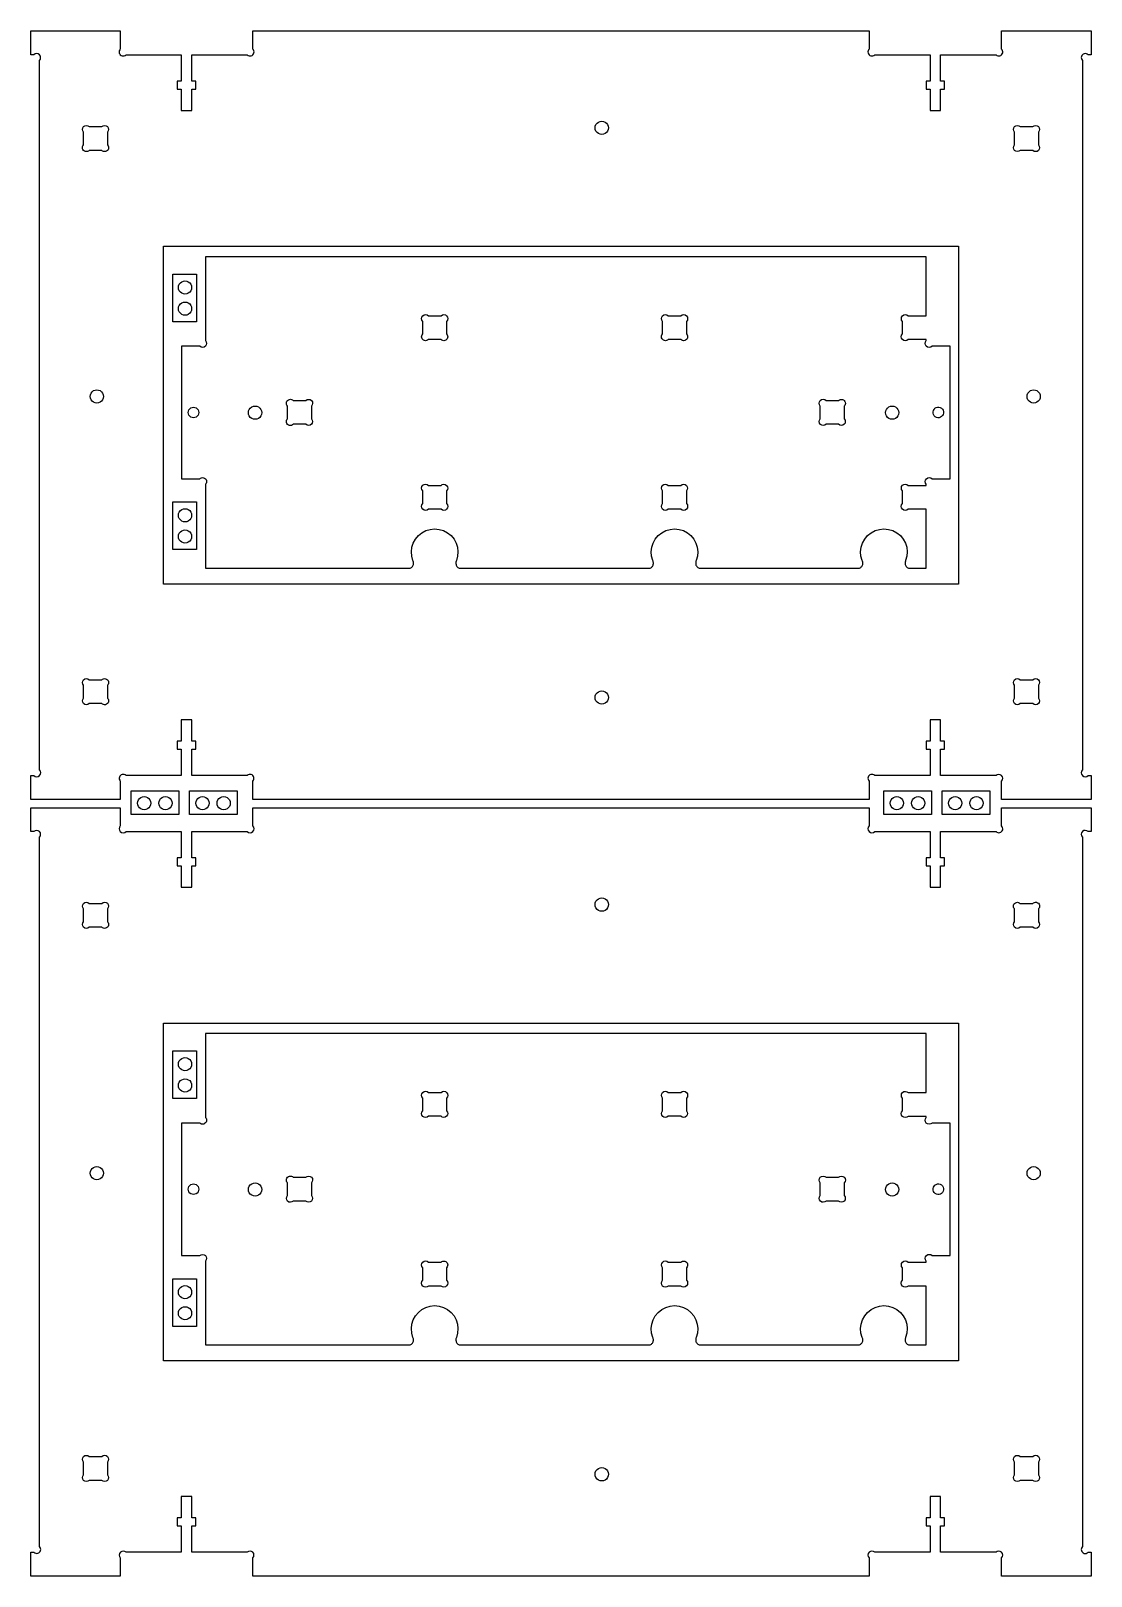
# Model space of a CAD drawing. Extents: x 5 to 2395, y 3 to 1197.
# Drawn here: x 5 to 805, y 18 to 1184 of the extents above; entities that cross this region are included whole.
import ezdxf

# ---------------------------------------------------------------- set-up
doc = ezdxf.new("R2010")
doc.units = 0
doc.layers.add('RACK_CUTOUT_18MM_OSB', color=18, linetype='CONTINUOUS')
doc.layers.add('RACK_HOLDDOWN_18MM_OSB', color=18, linetype='CONTINUOUS')

msp = doc.modelspace()

# ---------------------------------------------------------------- linework, layer by layer
at = {"layer": 'RACK_CUTOUT_18MM_OSB'}
for points in [[(4.6, 603.8), (4.6, 621.8), (6.9, 621.8, 1), (11.1, 626.1), (11.1, 1161.6, 1), (6.9, 1165.8), (4.6, 1165.8), (4.6, 1183.8), (72.1, 1183.8), (72.1, 1170.1, 1), (76.4, 1165.8), (118.1, 1165.8), (118.1, 1145.9), (115.1, 1145.9), (115.1, 1139.9), (118.1, 1139.9), (118.1, 1123.8), (126.1, 1123.8), (126.1, 1139.9), (129.1, 1139.9), (129.1, 1145.9), (126.1, 1145.9), (126.1, 1165.8), (167.9, 1165.8, 1), (172.1, 1170.1), (172.1, 1183.8), (637.1, 1183.8), (637.1, 1170.1, 1), (641.4, 1165.8), (683.1, 1165.8), (683.1, 1145.9), (680.1, 1145.9), (680.1, 1139.9), (683.1, 1139.9), (683.1, 1123.8), (691.1, 1123.8), (691.1, 1139.9), (694.1, 1139.9), (694.1, 1145.9), (691.1, 1145.9), (691.1, 1165.8), (732.9, 1165.8, 1), (737.1, 1170.1), (737.1, 1183.8), (804.6, 1183.8), (804.6, 1165.8), (802.4, 1165.8, 1), (798.1, 1161.6), (798.1, 626.1, 1), (802.4, 621.8), (804.6, 621.8), (804.6, 603.8), (737.1, 603.8), (737.1, 617.6, 1), (732.9, 621.8), (691.1, 621.8), (691.1, 641.7), (694.1, 641.7), (694.1, 647.7), (691.1, 647.7), (691.1, 663.8), (683.1, 663.8), (683.1, 647.7), (680.1, 647.7), (680.1, 641.7), (683.1, 641.7), (683.1, 621.8), (641.4, 621.8, 1), (637.1, 617.6), (637.1, 603.8), (172.1, 603.8), (172.1, 617.6, 1), (167.9, 621.8), (126.1, 621.8), (126.1, 641.7), (129.1, 641.7), (129.1, 647.7), (126.1, 647.7), (126.1, 663.8), (118.1, 663.8), (118.1, 647.7), (115.1, 647.7), (115.1, 641.7), (118.1, 641.7), (118.1, 621.8), (76.4, 621.8, 1), (72.1, 617.6), (72.1, 603.8)], [(62.4, 1107.4), (62.4, 1097.8, -1), (58.1, 1093.6), (48.6, 1093.6, -1), (44.4, 1097.8), (44.4, 1107.4, -1), (48.6, 1111.6), (58.1, 1111.6, -1)], [(764.9, 1107.4), (764.9, 1097.8, -1), (760.6, 1093.6), (751.1, 1093.6, -1), (746.9, 1097.8), (746.9, 1107.4, -1), (751.1, 1111.6), (760.6, 1111.6, -1)], [(118.3, 845.8), (132.1, 845.8, -1), (136.3, 841.6), (136.3, 778.3), (290.8, 778.3), (291.3, 778.6), (291.8, 778.9), (292.2, 779.3), (292.6, 779.7), (292.9, 780.2), (293.1, 780.7), (293.3, 781.2), (293.4, 781.8), (293.4, 782.4), (293.3, 782.9), (293.2, 783.5), (292.9, 784), (292, 787.3), (291.7, 790.7), (292.1, 794.1), (293.2, 797.3), (294.8, 800.3), (297, 802.9), (299.6, 805.1), (302.7, 806.7), (305.9, 807.6), (309.3, 808), (312.7, 807.6), (316, 806.7), (319, 805.1), (321.7, 802.9), (323.9, 800.3), (325.5, 797.3), (326.5, 794.1), (326.9, 790.7), (326.6, 787.3), (325.7, 784), (325.5, 783.5), (325.3, 782.9), (325.3, 782.4), (325.3, 781.8), (325.4, 781.2), (325.5, 780.7), (325.8, 780.2), (326.1, 779.7), (326.4, 779.3), (326.8, 778.9), (327.3, 778.6), (327.8, 778.3), (471.8, 778.3), (472.3, 778.6), (472.8, 778.9), (473.2, 779.3), (473.6, 779.7), (473.9, 780.2), (474.1, 780.7), (474.3, 781.2), (474.4, 781.8), (474.4, 782.4), (474.3, 782.9), (474.2, 783.5), (473.9, 784), (473, 787.3), (472.7, 790.7), (473.1, 794.1), (474.2, 797.3), (475.8, 800.3), (478, 802.9), (480.6, 805.1), (483.7, 806.7), (486.9, 807.6), (490.3, 808), (493.7, 807.6), (497, 806.7), (500, 805.1), (502.7, 802.9), (504.9, 800.3), (506.5, 797.3), (507.5, 794.1), (507.9, 790.7), (507.6, 787.3), (506.7, 784), (506.5, 783.5), (506.3, 782.9), (506.3, 782.4), (506.3, 781.8), (506.4, 781.2), (506.5, 780.7), (506.8, 780.2), (507.1, 779.7), (507.4, 779.3), (507.8, 778.9), (508.3, 778.6), (508.8, 778.3), (629.8, 778.3), (630.3, 778.6), (630.8, 778.9), (631.2, 779.3), (631.6, 779.7), (631.9, 780.2), (632.1, 780.7), (632.3, 781.2), (632.4, 781.8), (632.4, 782.4), (632.3, 782.9), (632.2, 783.5), (631.9, 784), (631, 787.3), (630.7, 790.7), (631.1, 794.1), (632.2, 797.3), (633.8, 800.3), (636, 802.9), (638.6, 805.1), (641.7, 806.7), (644.9, 807.6), (648.3, 808), (651.7, 807.6), (655, 806.7), (658, 805.1), (660.7, 802.9), (662.9, 800.3), (664.5, 797.3), (665.5, 794.1), (665.9, 790.7), (665.6, 787.3), (664.7, 784), (664.5, 783.5), (664.3, 782.9), (664.3, 782.4), (664.3, 781.8), (664.4, 781.2), (664.5, 780.7), (664.8, 780.2), (665.1, 779.7), (665.4, 779.3), (665.8, 778.9), (666.3, 778.6), (666.8, 778.3), (680.3, 778.3), (680.3, 822.8), (666.6, 822.8, -1), (662.3, 827.1), (662.3, 836.6, -1), (666.6, 840.8), (680.3, 840.8), (680.3, 841.6, -1), (684.6, 845.8), (698.3, 845.8), (698.3, 945.8), (684.6, 945.8, -1), (680.3, 950.1), (680.3, 950.8), (666.6, 950.8, -1), (662.3, 955.1), (662.3, 964.6, -1), (666.6, 968.8), (680.3, 968.8), (680.3, 1013.3), (136.3, 1013.3), (136.3, 950.1, -1), (132.1, 945.8), (118.3, 945.8)], [(318.3, 964.6), (318.3, 955.1, -1), (314.1, 950.9), (304.6, 950.9, -1), (300.3, 955.1), (300.3, 964.6, -1), (304.6, 968.9), (314.1, 968.9, -1)], [(495.1, 950.9), (485.6, 950.9, -1), (481.3, 955.1), (481.3, 964.6, -1), (485.6, 968.9), (495.1, 968.9, -1), (499.3, 964.6), (499.3, 955.1, -1)], [(202.6, 904.9), (212.1, 904.9, -1), (216.3, 900.6), (216.3, 891.1, -1), (212.1, 886.9), (202.6, 886.9, -1), (198.3, 891.1), (198.3, 900.6, -1)], [(604.6, 904.9), (614.1, 904.9, -1), (618.3, 900.6), (618.3, 891.1, -1), (614.1, 886.9), (604.6, 886.9, -1), (600.3, 891.1), (600.3, 900.6, -1)], [(318.3, 836.6), (318.3, 827.1, -1), (314.1, 822.8), (304.6, 822.8, -1), (300.3, 827.1), (300.3, 836.6, -1), (304.6, 840.8), (314.1, 840.8, -1)], [(481.3, 827.1), (481.3, 836.6, -1), (485.6, 840.8), (495.1, 840.8, -1), (499.3, 836.6), (499.3, 827.1, -1), (495.1, 822.8), (485.6, 822.8, -1)], [(44.4, 680.3), (44.4, 689.9, -1), (48.6, 694.1), (58.1, 694.1, -1), (62.4, 689.9), (62.4, 680.3, -1), (58.1, 676.1), (48.6, 676.1, -1)], [(764.9, 689.9), (764.9, 680.3, -1), (760.6, 676.1), (751.1, 676.1, -1), (746.9, 680.3), (746.9, 689.9, -1), (751.1, 694.1), (760.6, 694.1, -1)], [(4.6, 17.5), (4.6, 35.5), (6.9, 35.5, 1), (11.1, 39.8), (11.1, 575.3, 1), (6.9, 579.5), (4.6, 579.5), (4.6, 597.5), (72.1, 597.5), (72.1, 583.8, 1), (76.4, 579.5), (118.1, 579.5), (118.1, 559.6), (115.1, 559.6), (115.1, 553.6), (118.1, 553.6), (118.1, 537.5), (126.1, 537.5), (126.1, 553.6), (129.1, 553.6), (129.1, 559.6), (126.1, 559.6), (126.1, 579.5), (167.9, 579.5, 1), (172.1, 583.8), (172.1, 597.5), (637.1, 597.5), (637.1, 583.8, 1), (641.4, 579.5), (683.1, 579.5), (683.1, 559.6), (680.1, 559.6), (680.1, 553.6), (683.1, 553.6), (683.1, 537.5), (691.1, 537.5), (691.1, 553.6), (694.1, 553.6), (694.1, 559.6), (691.1, 559.6), (691.1, 579.5), (732.9, 579.5, 1), (737.1, 583.8), (737.1, 597.5), (804.6, 597.5), (804.6, 579.5), (802.4, 579.5, 1), (798.1, 575.3), (798.1, 39.8, 1), (802.4, 35.5), (804.6, 35.5), (804.6, 17.5), (737.1, 17.5), (737.1, 31.3, 1), (732.9, 35.5), (691.1, 35.5), (691.1, 55.4), (694.1, 55.4), (694.1, 61.4), (691.1, 61.4), (691.1, 77.5), (683.1, 77.5), (683.1, 61.4), (680.1, 61.4), (680.1, 55.4), (683.1, 55.4), (683.1, 35.5), (641.4, 35.5, 1), (637.1, 31.3), (637.1, 17.5), (172.1, 17.5), (172.1, 31.3, 1), (167.9, 35.5), (126.1, 35.5), (126.1, 55.4), (129.1, 55.4), (129.1, 61.4), (126.1, 61.4), (126.1, 77.5), (118.1, 77.5), (118.1, 61.4), (115.1, 61.4), (115.1, 55.4), (118.1, 55.4), (118.1, 35.5), (76.4, 35.5, 1), (72.1, 31.3), (72.1, 17.5)], [(62.4, 521.1), (62.4, 511.5, -1), (58.1, 507.3), (48.6, 507.3, -1), (44.4, 511.5), (44.4, 521.1, -1), (48.6, 525.3), (58.1, 525.3, -1)], [(764.9, 521.1), (764.9, 511.5, -1), (760.6, 507.3), (751.1, 507.3, -1), (746.9, 511.5), (746.9, 521.1, -1), (751.1, 525.3), (760.6, 525.3, -1)], [(118.3, 259.5), (132.1, 259.5, -1), (136.3, 255.3), (136.3, 192), (290.8, 192), (291.3, 192.3), (291.8, 192.6), (292.2, 193), (292.6, 193.4), (292.9, 193.9), (293.1, 194.4), (293.3, 194.9), (293.4, 195.5), (293.4, 196.1), (293.3, 196.6), (293.2, 197.2), (292.9, 197.7), (292, 201), (291.7, 204.4), (292.1, 207.8), (293.2, 211), (294.8, 214), (297, 216.6), (299.6, 218.8), (302.7, 220.4), (305.9, 221.3), (309.3, 221.7), (312.7, 221.3), (316, 220.4), (319, 218.8), (321.7, 216.6), (323.9, 214), (325.5, 211), (326.5, 207.8), (326.9, 204.4), (326.6, 201), (325.7, 197.7), (325.5, 197.2), (325.3, 196.6), (325.3, 196.1), (325.3, 195.5), (325.4, 194.9), (325.5, 194.4), (325.8, 193.9), (326.1, 193.4), (326.4, 193), (326.8, 192.6), (327.3, 192.3), (327.8, 192), (471.8, 192), (472.3, 192.3), (472.8, 192.6), (473.2, 193), (473.6, 193.4), (473.9, 193.9), (474.1, 194.4), (474.3, 194.9), (474.4, 195.5), (474.4, 196.1), (474.3, 196.6), (474.2, 197.2), (473.9, 197.7), (473, 201), (472.7, 204.4), (473.1, 207.8), (474.2, 211), (475.8, 214), (478, 216.6), (480.6, 218.8), (483.7, 220.4), (486.9, 221.3), (490.3, 221.7), (493.7, 221.3), (497, 220.4), (500, 218.8), (502.7, 216.6), (504.9, 214), (506.5, 211), (507.5, 207.8), (507.9, 204.4), (507.6, 201), (506.7, 197.7), (506.5, 197.2), (506.3, 196.6), (506.3, 196.1), (506.3, 195.5), (506.4, 194.9), (506.5, 194.4), (506.8, 193.9), (507.1, 193.4), (507.4, 193), (507.8, 192.6), (508.3, 192.3), (508.8, 192), (629.8, 192), (630.3, 192.3), (630.8, 192.6), (631.2, 193), (631.6, 193.4), (631.9, 193.9), (632.1, 194.4), (632.3, 194.9), (632.4, 195.5), (632.4, 196.1), (632.3, 196.6), (632.2, 197.2), (631.9, 197.7), (631, 201), (630.7, 204.4), (631.1, 207.8), (632.2, 211), (633.8, 214), (636, 216.6), (638.6, 218.8), (641.7, 220.4), (644.9, 221.3), (648.3, 221.7), (651.7, 221.3), (655, 220.4), (658, 218.8), (660.7, 216.6), (662.9, 214), (664.5, 211), (665.5, 207.8), (665.9, 204.4), (665.6, 201), (664.7, 197.7), (664.5, 197.2), (664.3, 196.6), (664.3, 196.1), (664.3, 195.5), (664.4, 194.9), (664.5, 194.4), (664.8, 193.9), (665.1, 193.4), (665.4, 193), (665.8, 192.6), (666.3, 192.3), (666.8, 192), (680.3, 192), (680.3, 236.5), (666.6, 236.5, -1), (662.3, 240.8), (662.3, 250.3, -1), (666.6, 254.5), (680.3, 254.5), (680.3, 255.3, -1), (684.6, 259.5), (698.3, 259.5), (698.3, 359.5), (684.6, 359.5, -1), (680.3, 363.8), (680.3, 364.5), (666.6, 364.5, -1), (662.3, 368.8), (662.3, 378.3, -1), (666.6, 382.5), (680.3, 382.5), (680.3, 427), (136.3, 427), (136.3, 363.8, -1), (132.1, 359.5), (118.3, 359.5)], [(318.3, 378.3), (318.3, 368.8, -1), (314.1, 364.6), (304.6, 364.6, -1), (300.3, 368.8), (300.3, 378.3, -1), (304.6, 382.6), (314.1, 382.6, -1)], [(495.1, 364.6), (485.6, 364.6, -1), (481.3, 368.8), (481.3, 378.3, -1), (485.6, 382.6), (495.1, 382.6, -1), (499.3, 378.3), (499.3, 368.8, -1)], [(202.6, 318.6), (212.1, 318.6, -1), (216.3, 314.3), (216.3, 304.8, -1), (212.1, 300.6), (202.6, 300.6, -1), (198.3, 304.8), (198.3, 314.3, -1)], [(618.3, 314.3), (618.3, 304.8, -1), (614.1, 300.6), (604.6, 300.6, -1), (600.3, 304.8), (600.3, 314.3, -1), (604.6, 318.6), (614.1, 318.6, -1)], [(318.3, 250.3), (318.3, 240.8, -1), (314.1, 236.5), (304.6, 236.5, -1), (300.3, 240.8), (300.3, 250.3, -1), (304.6, 254.5), (314.1, 254.5, -1)], [(481.3, 240.8), (481.3, 250.3, -1), (485.6, 254.5), (495.1, 254.5, -1), (499.3, 250.3), (499.3, 240.8, -1), (495.1, 236.5), (485.6, 236.5, -1)], [(44.4, 94), (44.4, 103.6, -1), (48.6, 107.8), (58.1, 107.8, -1), (62.4, 103.6), (62.4, 94, -1), (58.1, 89.8), (48.6, 89.8, -1)], [(764.9, 103.6), (764.9, 94, -1), (760.6, 89.8), (751.1, 89.8, -1), (746.9, 94), (746.9, 103.6, -1), (751.1, 107.8), (760.6, 107.8, -1)]]:
    msp.add_lwpolyline(points, format="xyb", close=True, dxfattribs=at)
for points in [[(104.6, 766.3), (104.6, 1021.3), (704.6, 1021.3), (704.6, 766.3)], [(111.6, 964.3), (111.6, 1000.3), (129.6, 1000.3), (129.6, 964.3)], [(125.3, 892.4), (124.5, 893), (123.9, 893.8), (123.5, 894.8), (123.3, 895.8), (123.5, 896.9), (123.9, 897.8), (124.5, 898.7), (125.3, 899.3), (126.3, 899.7), (127.3, 899.8), (128.4, 899.7), (129.3, 899.3), (130.2, 898.7), (130.8, 897.8), (131.2, 896.9), (131.3, 895.8), (131.2, 894.8), (130.8, 893.8), (130.2, 893), (129.3, 892.4), (128.4, 892), (127.3, 891.8), (126.3, 892)], [(687.9, 892.1), (687, 892.6), (686.2, 893.3), (685.7, 894.2), (685.4, 895.2), (685.4, 896.3), (685.6, 897.3), (686.1, 898.2), (686.8, 899), (687.7, 899.5), (688.7, 899.8), (689.8, 899.8), (690.8, 899.6), (691.7, 899.1), (692.5, 898.3), (693, 897.5), (693.3, 896.5), (693.3, 895.4), (693.1, 894.4), (692.6, 893.5), (691.8, 892.7), (690.9, 892.2), (689.9, 891.9), (688.9, 891.9)], [(111.6, 792.3), (111.6, 828.3), (129.6, 828.3), (129.6, 792.3)], [(80.2, 592.3), (80.2, 610.3), (116.2, 610.3), (116.2, 592.3)], [(124.2, 592.3), (124.2, 610.3), (160.2, 610.3), (160.2, 592.3)], [(648.2, 592.3), (648.2, 610.3), (684.2, 610.3), (684.2, 592.3)], [(692.2, 592.3), (692.2, 610.3), (728.2, 610.3), (728.2, 592.3)], [(104.6, 180), (104.6, 435), (704.6, 435), (704.6, 180)], [(111.6, 378), (111.6, 414), (129.6, 414), (129.6, 378)], [(125.3, 306.1), (124.5, 306.7), (123.9, 307.5), (123.5, 308.5), (123.3, 309.5), (123.5, 310.6), (123.9, 311.5), (124.5, 312.4), (125.3, 313), (126.3, 313.4), (127.3, 313.5), (128.4, 313.4), (129.3, 313), (130.2, 312.4), (130.8, 311.5), (131.2, 310.6), (131.3, 309.5), (131.2, 308.5), (130.8, 307.5), (130.2, 306.7), (129.3, 306.1), (128.4, 305.7), (127.3, 305.5), (126.3, 305.7)], [(687.9, 305.8), (687, 306.3), (686.2, 307), (685.7, 307.9), (685.4, 308.9), (685.4, 310), (685.6, 311), (686.1, 311.9), (686.8, 312.7), (687.7, 313.2), (688.7, 313.5), (689.8, 313.5), (690.8, 313.3), (691.7, 312.8), (692.5, 312), (693, 311.2), (693.3, 310.2), (693.3, 309.1), (693.1, 308.1), (692.6, 307.2), (691.8, 306.4), (690.9, 305.9), (689.9, 305.6), (688.9, 305.6)], [(111.6, 206), (111.6, 242), (129.6, 242), (129.6, 206)]]:
    msp.add_lwpolyline(points, close=True, dxfattribs=at)
at = {"layer": 'RACK_HOLDDOWN_18MM_OSB'}
for points in [[(436.6, 1115.5), (437.9, 1115), (438.9, 1114.2), (439.7, 1113.2), (440.2, 1112), (440.4, 1110.7), (440.2, 1109.4), (439.7, 1108.2), (438.9, 1107.1), (437.9, 1106.3), (436.6, 1105.8), (435.4, 1105.7), (434.1, 1105.8), (432.9, 1106.3), (431.8, 1107.1), (431, 1108.2), (430.5, 1109.4), (430.4, 1110.7), (430.5, 1112), (431, 1113.2), (431.8, 1114.2), (432.9, 1115), (434.1, 1115.5), (435.4, 1115.7)], [(125.8, 988.9), (125.3, 987.7), (124.5, 986.7), (123.4, 985.9), (122.2, 985.4), (120.9, 985.2), (119.7, 985.4), (118.4, 985.9), (117.4, 986.7), (116.6, 987.7), (116.1, 988.9), (115.9, 990.2), (116.1, 991.5), (116.6, 992.7), (117.4, 993.8), (118.4, 994.5), (119.7, 995), (120.9, 995.2), (122.2, 995), (123.4, 994.5), (124.5, 993.8), (125.3, 992.7), (125.8, 991.5), (125.9, 990.2)], [(125.8, 972.9), (125.3, 971.7), (124.5, 970.7), (123.4, 969.9), (122.2, 969.4), (120.9, 969.2), (119.7, 969.4), (118.4, 969.9), (117.4, 970.7), (116.6, 971.7), (116.1, 972.9), (115.9, 974.2), (116.1, 975.5), (116.6, 976.7), (117.4, 977.8), (118.4, 978.5), (119.7, 979), (120.9, 979.2), (122.2, 979), (123.4, 978.5), (124.5, 977.8), (125.3, 976.7), (125.8, 975.5), (125.9, 974.2)], [(55.6, 912.8), (56.8, 912.3), (57.8, 911.5), (58.6, 910.4), (59.1, 909.2), (59.3, 907.9), (59.1, 906.6), (58.6, 905.4), (57.8, 904.4), (56.8, 903.6), (55.6, 903.1), (54.3, 902.9), (53, 903.1), (51.8, 903.6), (50.8, 904.4), (50, 905.4), (49.5, 906.6), (49.3, 907.9), (49.5, 909.2), (50, 910.4), (50.8, 911.5), (51.8, 912.3), (53, 912.8), (54.3, 912.9)], [(762.6, 912.8), (763.8, 912.3), (764.8, 911.5), (765.6, 910.4), (766.1, 909.2), (766.3, 907.9), (766.1, 906.6), (765.6, 905.4), (764.8, 904.4), (763.8, 903.6), (762.6, 903.1), (761.3, 902.9), (760, 903.1), (758.8, 903.6), (757.8, 904.4), (757, 905.4), (756.5, 906.6), (756.3, 907.9), (756.5, 909.2), (757, 910.4), (757.8, 911.5), (758.8, 912.3), (760, 912.8), (761.3, 912.9)], [(178.6, 894.4), (178.1, 893.2), (177.3, 892.1), (176.3, 891.3), (175.1, 890.8), (173.8, 890.7), (172.5, 890.8), (171.3, 891.3), (170.2, 892.1), (169.4, 893.2), (168.9, 894.4), (168.8, 895.7), (168.9, 897), (169.4, 898.2), (170.2, 899.2), (171.3, 900), (172.5, 900.5), (173.8, 900.7), (175.1, 900.5), (176.3, 900), (177.3, 899.2), (178.1, 898.2), (178.6, 897), (178.8, 895.7)], [(659.4, 894.4), (658.9, 893.2), (658.1, 892.1), (657.1, 891.3), (655.9, 890.8), (654.6, 890.7), (653.3, 890.8), (652.1, 891.3), (651.1, 892.1), (650.3, 893.2), (649.8, 894.4), (649.6, 895.7), (649.8, 897), (650.3, 898.2), (651.1, 899.2), (652.1, 900), (653.3, 900.5), (654.6, 900.7), (655.9, 900.5), (657.1, 900), (658.1, 899.2), (658.9, 898.2), (659.4, 897), (659.6, 895.7)], [(125.8, 816.9), (125.3, 815.7), (124.5, 814.7), (123.4, 813.9), (122.2, 813.4), (120.9, 813.2), (119.7, 813.4), (118.4, 813.9), (117.4, 814.7), (116.6, 815.7), (116.1, 816.9), (115.9, 818.2), (116.1, 819.5), (116.6, 820.7), (117.4, 821.8), (118.4, 822.5), (119.7, 823), (120.9, 823.2), (122.2, 823), (123.4, 822.5), (124.5, 821.8), (125.3, 820.7), (125.8, 819.5), (125.9, 818.2)], [(125.8, 800.9), (125.3, 799.7), (124.5, 798.7), (123.4, 797.9), (122.2, 797.4), (120.9, 797.2), (119.7, 797.4), (118.4, 797.9), (117.4, 798.7), (116.6, 799.7), (116.1, 800.9), (115.9, 802.2), (116.1, 803.5), (116.6, 804.7), (117.4, 805.8), (118.4, 806.5), (119.7, 807), (120.9, 807.2), (122.2, 807), (123.4, 806.5), (124.5, 805.8), (125.3, 804.7), (125.8, 803.5), (125.9, 802.2)], [(436.6, 685.5), (437.9, 685), (438.9, 684.2), (439.7, 683.2), (440.2, 682), (440.4, 680.7), (440.2, 679.4), (439.7, 678.2), (438.9, 677.1), (437.9, 676.3), (436.6, 675.8), (435.4, 675.7), (434.1, 675.8), (432.9, 676.3), (431.8, 677.1), (431, 678.2), (430.5, 679.4), (430.4, 680.7), (430.5, 682), (431, 683.2), (431.8, 684.2), (432.9, 685), (434.1, 685.5), (435.4, 685.7)], [(88.8, 596.2), (87.6, 596.7), (86.5, 597.5), (85.8, 598.5), (85.3, 599.7), (85.1, 601), (85.3, 602.3), (85.8, 603.5), (86.5, 604.5), (87.6, 605.3), (88.8, 605.8), (90.1, 606), (91.4, 605.8), (92.6, 605.3), (93.6, 604.5), (94.4, 603.5), (94.9, 602.3), (95.1, 601), (94.9, 599.7), (94.4, 598.5), (93.6, 597.5), (92.6, 596.7), (91.4, 596.2), (90.1, 596)], [(104.8, 596.2), (103.6, 596.7), (102.5, 597.5), (101.8, 598.5), (101.3, 599.7), (101.1, 601), (101.3, 602.3), (101.8, 603.5), (102.5, 604.5), (103.6, 605.3), (104.8, 605.8), (106.1, 606), (107.4, 605.8), (108.6, 605.3), (109.6, 604.5), (110.4, 603.5), (110.9, 602.3), (111.1, 601), (110.9, 599.7), (110.4, 598.5), (109.6, 597.5), (108.6, 596.7), (107.4, 596.2), (106.1, 596)], [(132.8, 596.2), (131.6, 596.7), (130.5, 597.5), (129.8, 598.5), (129.3, 599.7), (129.1, 601), (129.3, 602.3), (129.8, 603.5), (130.5, 604.5), (131.6, 605.3), (132.8, 605.8), (134.1, 606), (135.4, 605.8), (136.6, 605.3), (137.6, 604.5), (138.4, 603.5), (138.9, 602.3), (139.1, 601), (138.9, 599.7), (138.4, 598.5), (137.6, 597.5), (136.6, 596.7), (135.4, 596.2), (134.1, 596)], [(148.8, 596.2), (147.6, 596.7), (146.5, 597.5), (145.8, 598.5), (145.3, 599.7), (145.1, 601), (145.3, 602.3), (145.8, 603.5), (146.5, 604.5), (147.6, 605.3), (148.8, 605.8), (150.1, 606), (151.4, 605.8), (152.6, 605.3), (153.6, 604.5), (154.4, 603.5), (154.9, 602.3), (155.1, 601), (154.9, 599.7), (154.4, 598.5), (153.6, 597.5), (152.6, 596.7), (151.4, 596.2), (150.1, 596)], [(656.8, 596.2), (655.6, 596.7), (654.5, 597.5), (653.8, 598.5), (653.3, 599.7), (653.1, 601), (653.3, 602.3), (653.8, 603.5), (654.5, 604.5), (655.6, 605.3), (656.8, 605.8), (658.1, 606), (659.4, 605.8), (660.6, 605.3), (661.6, 604.5), (662.4, 603.5), (662.9, 602.3), (663.1, 601), (662.9, 599.7), (662.4, 598.5), (661.6, 597.5), (660.6, 596.7), (659.4, 596.2), (658.1, 596)], [(672.8, 596.2), (671.6, 596.7), (670.5, 597.5), (669.8, 598.5), (669.3, 599.7), (669.1, 601), (669.3, 602.3), (669.8, 603.5), (670.5, 604.5), (671.6, 605.3), (672.8, 605.8), (674.1, 606), (675.4, 605.8), (676.6, 605.3), (677.6, 604.5), (678.4, 603.5), (678.9, 602.3), (679.1, 601), (678.9, 599.7), (678.4, 598.5), (677.6, 597.5), (676.6, 596.7), (675.4, 596.2), (674.1, 596)], [(700.8, 596.2), (699.6, 596.7), (698.5, 597.5), (697.8, 598.5), (697.3, 599.7), (697.1, 601), (697.3, 602.3), (697.8, 603.5), (698.5, 604.5), (699.6, 605.3), (700.8, 605.8), (702.1, 606), (703.4, 605.8), (704.6, 605.3), (705.6, 604.5), (706.4, 603.5), (706.9, 602.3), (707.1, 601), (706.9, 599.7), (706.4, 598.5), (705.6, 597.5), (704.6, 596.7), (703.4, 596.2), (702.1, 596)], [(716.8, 596.2), (715.6, 596.7), (714.5, 597.5), (713.8, 598.5), (713.3, 599.7), (713.1, 601), (713.3, 602.3), (713.8, 603.5), (714.5, 604.5), (715.6, 605.3), (716.8, 605.8), (718.1, 606), (719.4, 605.8), (720.6, 605.3), (721.6, 604.5), (722.4, 603.5), (722.9, 602.3), (723.1, 601), (722.9, 599.7), (722.4, 598.5), (721.6, 597.5), (720.6, 596.7), (719.4, 596.2), (718.1, 596)], [(436.6, 529.2), (437.9, 528.7), (438.9, 527.9), (439.7, 526.9), (440.2, 525.7), (440.4, 524.4), (440.2, 523.1), (439.7, 521.9), (438.9, 520.8), (437.9, 520), (436.6, 519.5), (435.4, 519.4), (434.1, 519.5), (432.9, 520), (431.8, 520.8), (431, 521.9), (430.5, 523.1), (430.4, 524.4), (430.5, 525.7), (431, 526.9), (431.8, 527.9), (432.9, 528.7), (434.1, 529.2), (435.4, 529.4)], [(125.8, 402.6), (125.3, 401.4), (124.5, 400.4), (123.4, 399.6), (122.2, 399.1), (120.9, 398.9), (119.7, 399.1), (118.4, 399.6), (117.4, 400.4), (116.6, 401.4), (116.1, 402.6), (115.9, 403.9), (116.1, 405.2), (116.6, 406.4), (117.4, 407.5), (118.4, 408.2), (119.7, 408.7), (120.9, 408.9), (122.2, 408.7), (123.4, 408.2), (124.5, 407.5), (125.3, 406.4), (125.8, 405.2), (125.9, 403.9)], [(125.8, 386.6), (125.3, 385.4), (124.5, 384.4), (123.4, 383.6), (122.2, 383.1), (120.9, 382.9), (119.7, 383.1), (118.4, 383.6), (117.4, 384.4), (116.6, 385.4), (116.1, 386.6), (115.9, 387.9), (116.1, 389.2), (116.6, 390.4), (117.4, 391.5), (118.4, 392.2), (119.7, 392.7), (120.9, 392.9), (122.2, 392.7), (123.4, 392.2), (124.5, 391.5), (125.3, 390.4), (125.8, 389.2), (125.9, 387.9)], [(55.6, 326.5), (56.8, 326), (57.8, 325.2), (58.6, 324.1), (59.1, 322.9), (59.3, 321.6), (59.1, 320.3), (58.6, 319.1), (57.8, 318.1), (56.8, 317.3), (55.6, 316.8), (54.3, 316.6), (53, 316.8), (51.8, 317.3), (50.8, 318.1), (50, 319.1), (49.5, 320.3), (49.3, 321.6), (49.5, 322.9), (50, 324.1), (50.8, 325.2), (51.8, 326), (53, 326.5), (54.3, 326.6)], [(762.6, 326.5), (763.8, 326), (764.8, 325.2), (765.6, 324.1), (766.1, 322.9), (766.3, 321.6), (766.1, 320.3), (765.6, 319.1), (764.8, 318.1), (763.8, 317.3), (762.6, 316.8), (761.3, 316.6), (760, 316.8), (758.8, 317.3), (757.8, 318.1), (757, 319.1), (756.5, 320.3), (756.3, 321.6), (756.5, 322.9), (757, 324.1), (757.8, 325.2), (758.8, 326), (760, 326.5), (761.3, 326.6)], [(178.6, 308.1), (178.1, 306.9), (177.3, 305.8), (176.3, 305), (175.1, 304.5), (173.8, 304.4), (172.5, 304.5), (171.3, 305), (170.2, 305.8), (169.4, 306.9), (168.9, 308.1), (168.8, 309.4), (168.9, 310.7), (169.4, 311.9), (170.2, 312.9), (171.3, 313.7), (172.5, 314.2), (173.8, 314.4), (175.1, 314.2), (176.3, 313.7), (177.3, 312.9), (178.1, 311.9), (178.6, 310.7), (178.8, 309.4)], [(659.4, 308.1), (658.9, 306.9), (658.1, 305.8), (657.1, 305), (655.9, 304.5), (654.6, 304.4), (653.3, 304.5), (652.1, 305), (651.1, 305.8), (650.3, 306.9), (649.8, 308.1), (649.6, 309.4), (649.8, 310.7), (650.3, 311.9), (651.1, 312.9), (652.1, 313.7), (653.3, 314.2), (654.6, 314.4), (655.9, 314.2), (657.1, 313.7), (658.1, 312.9), (658.9, 311.9), (659.4, 310.7), (659.6, 309.4)], [(125.8, 230.6), (125.3, 229.4), (124.5, 228.4), (123.4, 227.6), (122.2, 227.1), (120.9, 226.9), (119.7, 227.1), (118.4, 227.6), (117.4, 228.4), (116.6, 229.4), (116.1, 230.6), (115.9, 231.9), (116.1, 233.2), (116.6, 234.4), (117.4, 235.5), (118.4, 236.2), (119.7, 236.7), (120.9, 236.9), (122.2, 236.7), (123.4, 236.2), (124.5, 235.5), (125.3, 234.4), (125.8, 233.2), (125.9, 231.9)], [(125.8, 214.6), (125.3, 213.4), (124.5, 212.4), (123.4, 211.6), (122.2, 211.1), (120.9, 210.9), (119.7, 211.1), (118.4, 211.6), (117.4, 212.4), (116.6, 213.4), (116.1, 214.6), (115.9, 215.9), (116.1, 217.2), (116.6, 218.4), (117.4, 219.5), (118.4, 220.2), (119.7, 220.7), (120.9, 220.9), (122.2, 220.7), (123.4, 220.2), (124.5, 219.5), (125.3, 218.4), (125.8, 217.2), (125.9, 215.9)], [(436.6, 99.2), (437.9, 98.7), (438.9, 97.9), (439.7, 96.9), (440.2, 95.7), (440.4, 94.4), (440.2, 93.1), (439.7, 91.9), (438.9, 90.8), (437.9, 90), (436.6, 89.5), (435.4, 89.4), (434.1, 89.5), (432.9, 90), (431.8, 90.8), (431, 91.9), (430.5, 93.1), (430.4, 94.4), (430.5, 95.7), (431, 96.9), (431.8, 97.9), (432.9, 98.7), (434.1, 99.2), (435.4, 99.4)]]:
    msp.add_lwpolyline(points, close=True, dxfattribs=at)

doc.saveas('drawing.dxf')
